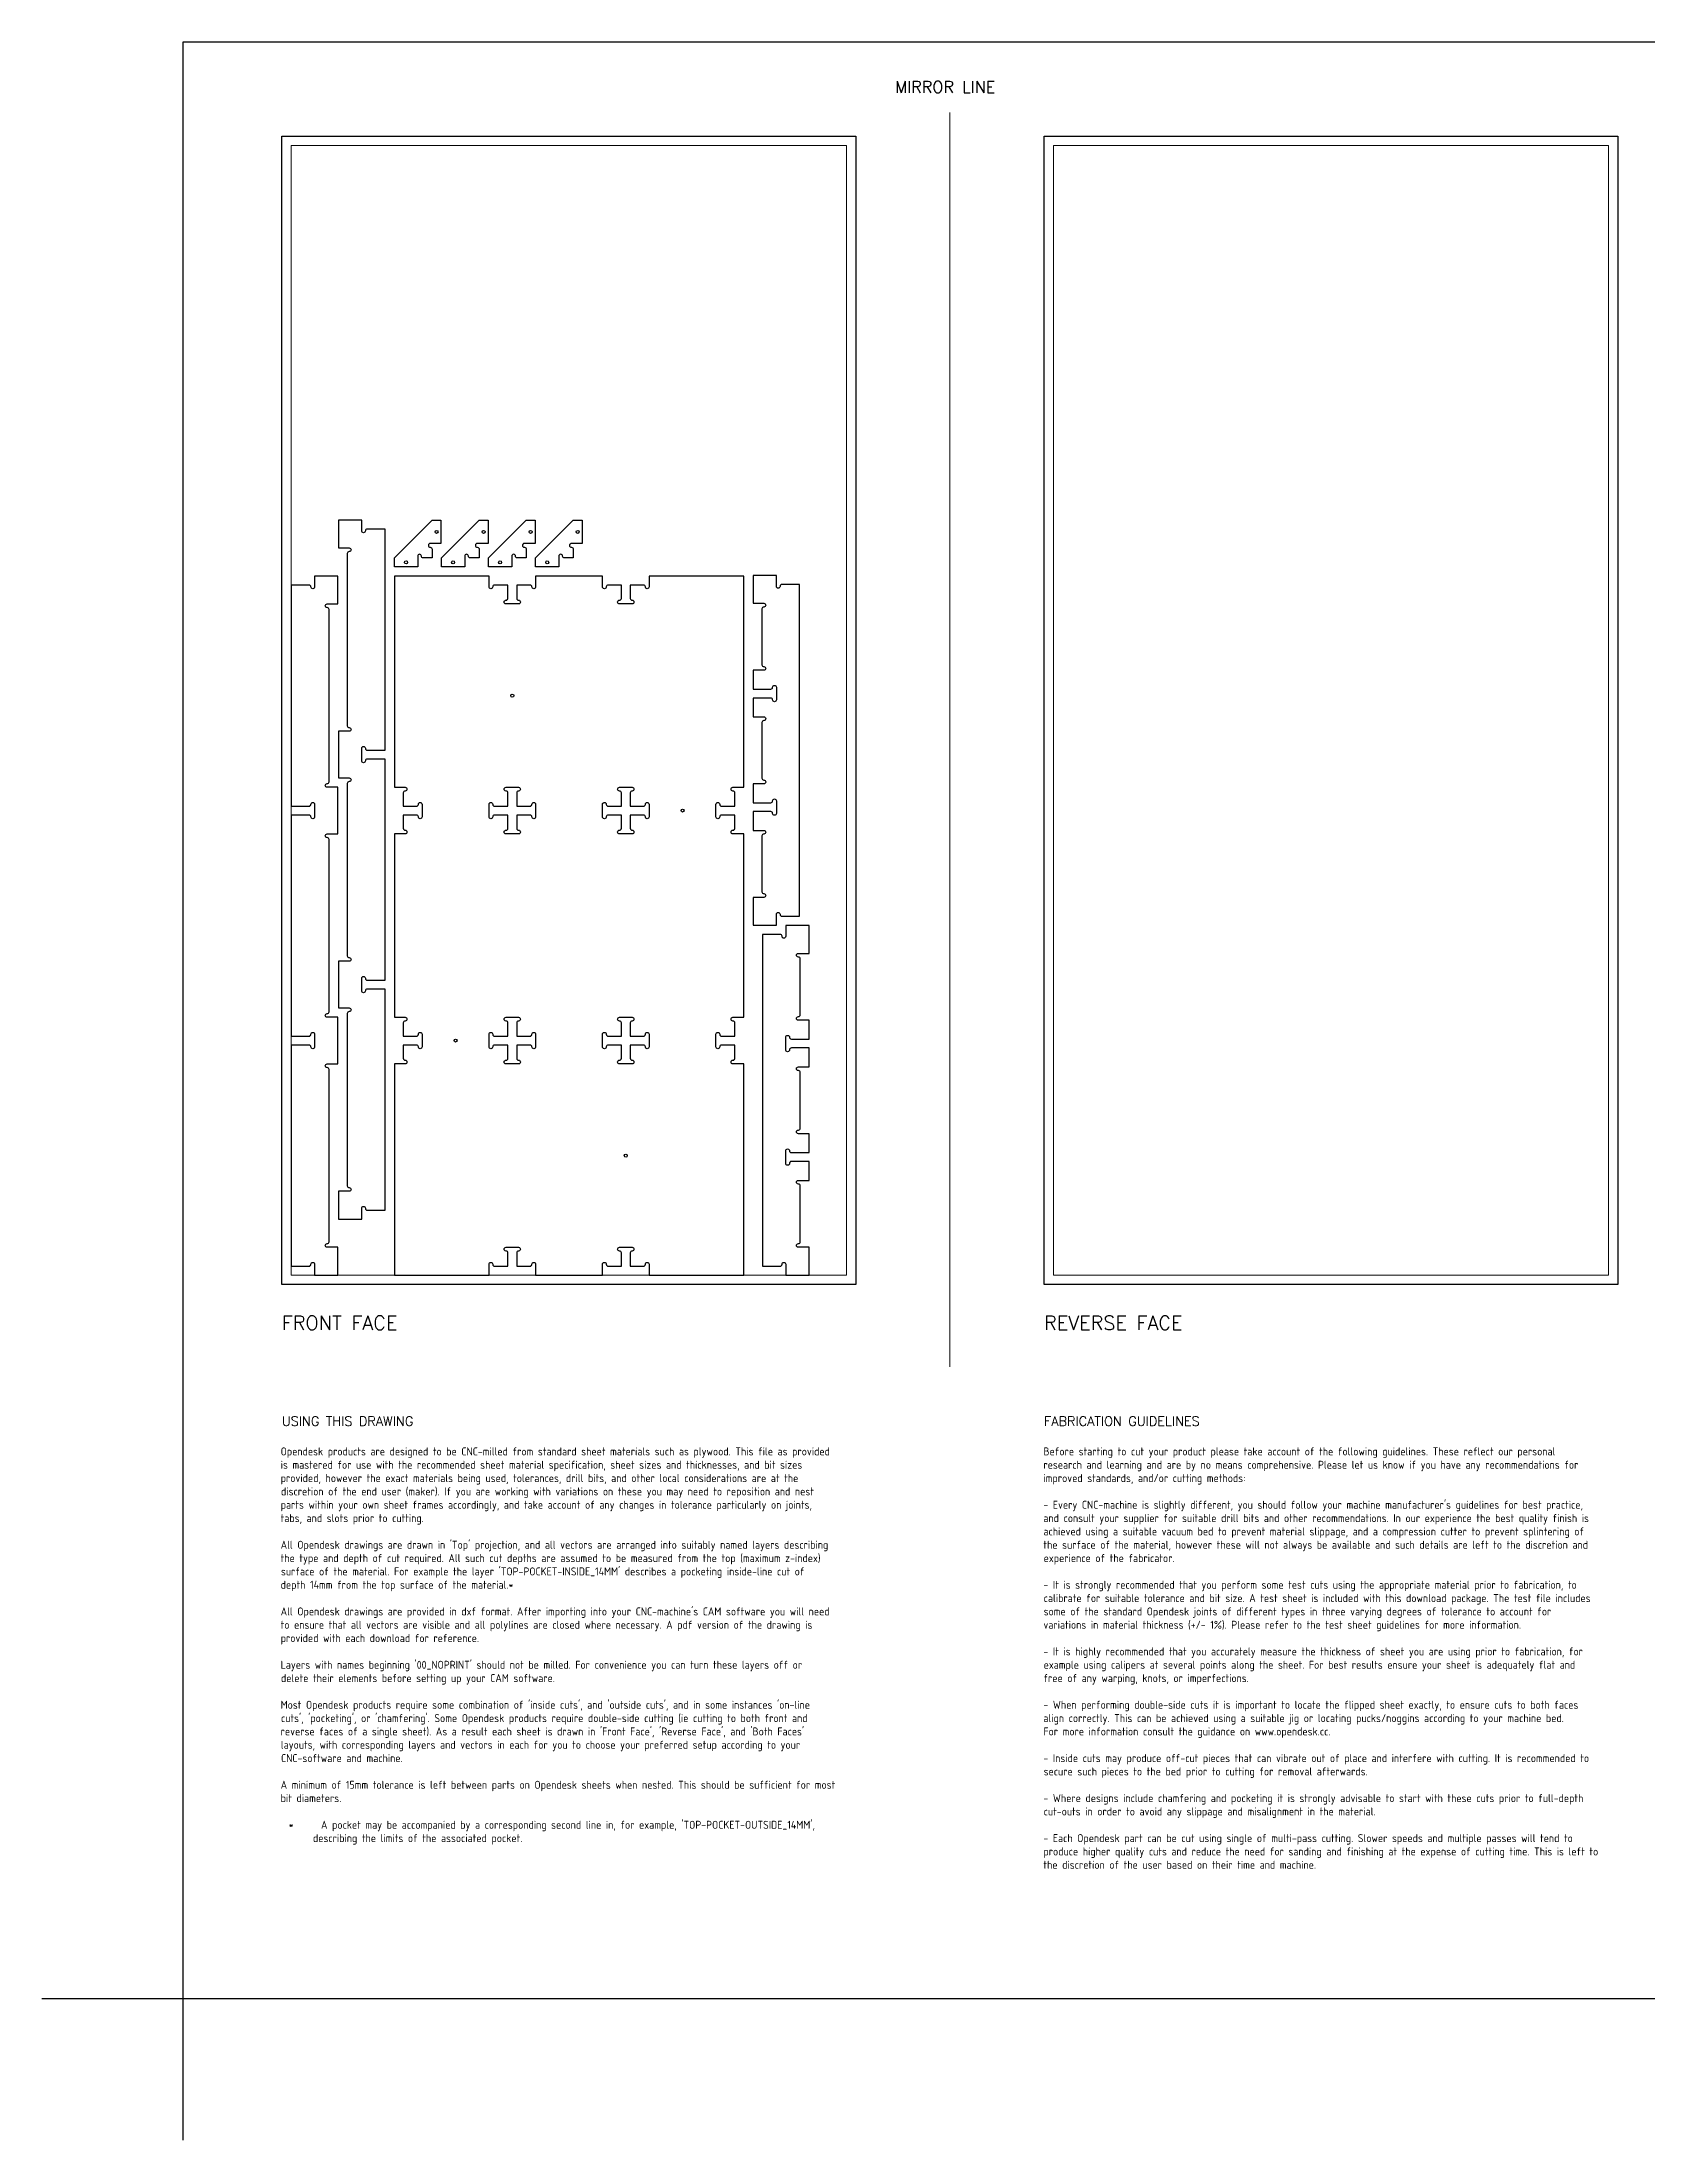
# Model space of a CAD drawing. Header units: millimetres. Extents: x -300 to 5880, y -300 to 4158.
# Drawn here: x -300 to 3112, y -300 to 4158 of the extents above; entities that cross this region are included whole.
import ezdxf
from ezdxf.enums import TextEntityAlignment as Align

# ---------------------------------------------------------------- set-up
doc = ezdxf.new("R2010")
doc.units = ezdxf.units.MM
doc.layers.add('00-NOPRINT_TEXT', color=7, linetype='Continuous', lineweight=25)
doc.layers.add('00_NOPRINT_TOLERANCE', color=7, linetype='Continuous', lineweight=5)
for name, color, linetype, lineweight, true_color in [('BOARD_$TH-NOMINAL', 3, 'Continuous', 30, 0x00ff00), ('TOP-CUT-INSIDE_18.000MM', 1, 'Continuous', 25, 0xff1c00), ('TOP-CUT-OUTSIDE_18.000MM', 220, 'Continuous', 25, 0xff00d1), ('TOP-HOLE-6.354MM-DIAM_18.000MM', 3, 'Continuous', 25, 0x00ff0c)]:
    doc.layers.add(name, color=color, linetype=linetype, lineweight=lineweight, true_color=true_color)
doc.styles.add('OD-ISOCP-17_240', font='isocp.shx')
doc.styles.add('OD-ISOCP-17_241', font='isocp.shx')
doc.styles.add('OD-ISOCP-17_242', font='isocp.shx')
doc.styles.add('OD-ISOCP-17_243', font='isocp.shx')
doc.styles.add('OD-ISOCP-17_244', font='isocp.shx')
doc.styles.add('OD-ISOCP-17_245', font='isocp.shx')
doc.styles.add('OD-ISOCP-17_246', font='isocp.shx')
doc.styles.add('OD-ISOCP-17_247', font='isocp.shx')
doc.styles.add('OD-ISOCP-17_248', font='isocp.shx')
doc.styles.add('OD-ISOCP-17_249', font='isocp.shx')
doc.styles.add('OD-ISOCP-17_250', font='isocp.shx')
doc.styles.add('OD-ISOCP-17_251', font='isocp.shx')
doc.styles.add('OD-ISOCP-17_252', font='isocp.shx')
doc.styles.add('OD-ISOCP-17_253', font='isocp.shx')
doc.styles.add('OD-ISOCP-17_254', font='isocp.shx')
doc.styles.add('OD-ISOCP-17_255', font='isocp.shx')
doc.styles.add('OD-ISOCP-17_256', font='isocp.shx')
doc.styles.add('OD-ISOCP-17_257', font='isocp.shx')
doc.styles.add('OD-ISOCP-17_258', font='isocp.shx')
doc.styles.add('OD-ISOCP-17_259', font='isocp.shx')
doc.styles.add('OD-ISOCP-17_260', font='isocp.shx')
doc.styles.add('OD-ISOCP-17_261', font='isocp.shx')
doc.styles.add('OD-ISOCP-17_262', font='isocp.shx')
doc.styles.add('OD-ISOCP-17_263', font='isocp.shx')
doc.styles.add('OD-ISOCP-17_264', font='isocp.shx')
doc.styles.add('OD-ISOCP-17_265', font='isocp.shx')
doc.styles.add('OD-ISOCP-17_266', font='isocp.shx')
doc.styles.add('OD-ISOCP-17_267', font='isocp.shx')
doc.styles.add('OD-ISOCP-17_268', font='isocp.shx')
doc.styles.add('OD-ISOCP-17_269', font='isocp.shx')
doc.styles.add('OD-ISOCP-17_270', font='isocp.shx')
doc.styles.add('OD-ISOCP-17_271', font='isocp.shx')
doc.styles.add('OD-ISOCP-17_272', font='isocp.shx')
doc.styles.add('OD-ISOCP-17_273', font='isocp.shx')
doc.styles.add('OD-ISOCP-17_274', font='isocp.shx')
doc.styles.add('OD-ISOCP-17_275', font='isocp.shx')
doc.styles.add('OD-ISOCP-17_276', font='isocp.shx')
doc.styles.add('OD-ISOCP-17_277', font='isocp.shx')
doc.styles.add('OD-ISOCP-17_278', font='isocp.shx')
doc.styles.add('OD-ISOCP-17_279', font='isocp.shx')
doc.styles.add('OD-ISOCP-17_280', font='isocp.shx')
doc.styles.add('OD-ISOCP-17_281', font='isocp.shx')
doc.styles.add('OD-ISOCP-17_282', font='isocp.shx')
doc.styles.add('OD-ISOCP-17_283', font='isocp.shx')
doc.styles.add('OD-ISOCP-17_284', font='isocp.shx')
doc.styles.add('OD-ISOCP-17_285', font='isocp.shx')
doc.styles.add('OD-ISOCP-17_286', font='isocp.shx')
doc.styles.add('OD-ISOCP-17_287', font='isocp.shx')
doc.styles.add('OD-ISOCP-17_288', font='isocp.shx')
doc.styles.add('OD-SIMPLEX-20_87', font='simplex.shx')
doc.styles.add('OD-SIMPLEX-20_88', font='simplex.shx')
doc.styles.add('OD-SIMPLEX-25_89', font='simplex.shx')
doc.styles.add('OD-SIMPLEX-30_88', font='simplex.shx')
doc.styles.add('OD-SIMPLEX-30_89', font='simplex.shx')

# ---------------------------------------------------------------- blocks, each defined once
blk = doc.blocks.new('Borders Opendesk_7')
at = {"layer": '00-NOPRINT_TEXT'}
for p, q in [((0, 4158), (5880, 4158)), ((0, 0), (0, 4158)), ((0, 0), (-300, 0)), ((0, -300), (0, 0)), ((5880, 0), (0, 0))]:
    blk.add_line(p, q, dxfattribs=at)
at = {"layer": '00_NOPRINT_TOLERANCE'}
for p, q in [((1630, 1343.2), (1630, 4008)), ((210, 3958), (1430, 3958)), ((210, 1518), (210, 3958)), ((230, 3938), (1410, 3938)), ((230, 1538), (230, 3938)), ((1410, 3938), (1410, 1538)), ((1430, 3958), (1430, 1518)), ((1830, 3958), (3050, 3958)), ((1830, 1518), (1830, 3958)), ((1850, 1538), (1850, 3938)), ((1850, 3938), (3030, 3938)), ((3030, 3938), (3030, 1538)), ((3050, 3958), (3050, 1518)), ((1430, 1518), (210, 1518)), ((1410, 1538), (230, 1538)), ((3050, 1518), (1830, 1518)), ((3030, 1538), (1850, 1538))]:
    blk.add_line(p, q, dxfattribs=at)
at = {"layer": 'BOARD_$TH-NOMINAL'}
for p, q in [((210, 3958), (1430, 3958)), ((210, 1518), (210, 3958)), ((1430, 3958), (1430, 1518)), ((1830, 3958), (3050, 3958)), ((1830, 1518), (1830, 3958)), ((3050, 3958), (3050, 1518)), ((1430, 1518), (210, 1518)), ((3050, 1518), (1830, 1518))]:
    blk.add_line(p, q, dxfattribs=at)
at = {"layer": '00-NOPRINT_TEXT', "style": 'OD-SIMPLEX-25_89'}
blk.add_text('MIRROR LINE', height=25, dxfattribs=at).set_placement((1513.3, 4049.9))
at = {"layer": '00-NOPRINT_TEXT', "color": 7}
for s, height, style, p in [('FRONT FACE', 30, 'OD-SIMPLEX-30_89', (210, 1451.3)), ('REVERSE FACE', 30, 'OD-SIMPLEX-30_88', (1830, 1451.3)), ('USING THIS DRAWING', 20, 'OD-SIMPLEX-20_88', (210, 1237.4)), ('FABRICATION GUIDELINES', 20, 'OD-SIMPLEX-20_87', (1830, 1237.4))]:
    blk.add_text(s, height=height, dxfattribs=dict(at, style=style)).set_placement(p, align=Align.TOP_LEFT)
for s, style, p in [('Opendesk products are designed to be CNC-milled from standard sheet materials such as plywood. This file as provided', 'OD-ISOCP-17_265', (207.4, 1154.7)), ('Before starting to cut your product please take account of the following guidelines. These reflect our personal', 'OD-ISOCP-17_240', (1828.7, 1154.7)), ('is mastered for use with the recommended sheet material specification, sheet sizes and thicknesses, and bit sizes', 'OD-ISOCP-17_266', (207.4, 1126.3)), ('provided, however the exact materials being used, tolerances, drill bits, and other local considerations are at the', 'OD-ISOCP-17_267', (207.4, 1098)), ('research and learning and are by no means comprehensive. Please let us know if you have any recommendations for', 'OD-ISOCP-17_241', (1828.7, 1126.3)), ('improved standards, and/or cutting methods:', 'OD-ISOCP-17_242', (1828.7, 1098)), ('discretion of the end user (maker). If you are working with variations on these you may need to reposition and nest', 'OD-ISOCP-17_268', (208.1, 1069.7)), ('tabs, and slots prior to cutting.', 'OD-ISOCP-17_270', (207.4, 1013)), ('parts within your own sheet frames accordingly, and take account of any changes in tolerance particularly on joints,', 'OD-ISOCP-17_269', (207.4, 1041.3)), ("- Every CNC-machine is slightly different, you should follow your machine manufacturer's guidelines for best practice,", 'OD-ISOCP-17_243', (1828.7, 1041.3)), ('and consult your supplier for suitable drill bits and other recommendations. In our experience the best quality finish is', 'OD-ISOCP-17_244', (1828.7, 1013)), ('achieved using a suitable vacuum bed to prevent material slippage, and a compression cutter to prevent splintering of', 'OD-ISOCP-17_245', (1828.7, 984.7)), ('the type and depth of cut required. All such cut depths are assumed to be measured from the top (maximum z-index)', 'OD-ISOCP-17_272', (207.4, 928)), ("All Opendesk drawings are drawn in 'Top' projection, and all vectors are arranged into suitably named layers describing", 'OD-ISOCP-17_271', (207.4, 956.3)), ('the surface of the material, however these will not always be available and such details are left to the discretion and', 'OD-ISOCP-17_246', (1828.7, 956.3)), ('experience of the fabricator.', 'OD-ISOCP-17_247', (1829.2, 928)), ("surface of the material. For example the layer 'TOP-POCKET-INSIDE_14MM' describes a pocketing inside-line cut of", 'OD-ISOCP-17_273', (208, 899.7)), ('depth 14mm from the top surface of the material.*', 'OD-ISOCP-17_274', (207.4, 871.3)), ('- It is strongly recommended that you perform some test cuts using the appropriate material prior to fabrication, to', 'OD-ISOCP-17_248', (1828.7, 871.3)), ('calibrate for suitable tolerance and bit size. A test sheet is included with this download package. The test file includes', 'OD-ISOCP-17_249', (1829.3, 843)), ('to ensure that all vectors are visible and all polylines are closed where necessary. A pdf version of the drawing is', 'OD-ISOCP-17_276', (207.4, 786.3)), ("All Opendesk drawings are provided in dxf format. After importing into your CNC-machine's CAM software you will need", 'OD-ISOCP-17_275', (207.4, 814.7)), ('variations in material thickness (+/- 1%). Please refer to the test sheet guidelines for more information.', 'OD-ISOCP-17_251', (1828.7, 786.3)), ('some of the standard Opendesk joints of different types in three varying degrees of tolerance to account for', 'OD-ISOCP-17_250', (1829.2, 814.7)), ('provided with each download for reference.', 'OD-ISOCP-17_277', (207.4, 758)), ("Layers with names beginning '00_NOPRINT' should not be milled. For convenience you can turn these layers off or", 'OD-ISOCP-17_278', (207.4, 701.3)), ('- It is highly recommended that you accurately measure the thickness of sheet you are using prior to fabrication, for', 'OD-ISOCP-17_252', (1828.7, 729.7)), ('example using calipers at several points along the sheet. For best results ensure your sheet is adequately flat and', 'OD-ISOCP-17_253', (1829.2, 701.3)), ('delete their elements before setting up your CAM software.', 'OD-ISOCP-17_279', (208.1, 673)), ('free of any warping, knots, or imperfections.', 'OD-ISOCP-17_254', (1828.7, 673)), ("Most Opendesk products require some combination of 'inside cuts', and 'outside cuts', and in some instances 'on-line", 'OD-ISOCP-17_280', (207.4, 616.3)), ('- When performing double-side cuts it is important to locate the flipped sheet exactly, to ensure cuts to both faces', 'OD-ISOCP-17_255', (1828.7, 616.3)), ("reverse faces of a single sheet). As a result each sheet is drawn in 'Front Face', 'Reverse Face', and 'Both Faces'", 'OD-ISOCP-17_282', (207.4, 559.7)), ("cuts', 'pocketing', or 'chamfering'. Some Opendesk products require double-side cutting (ie cutting to both front and", 'OD-ISOCP-17_281', (208.1, 588)), ('align correctly. This can be achieved using a suitable jig or locating pucks/noggins according to your machine bed.', 'OD-ISOCP-17_256', (1828.7, 588)), ('layouts, with corresponding layers and vectors in each for you to choose your preferred setup according to your', 'OD-ISOCP-17_283', (207.8, 531.3)), ('For more information consult the guidance on www.opendesk.cc.', 'OD-ISOCP-17_257', (1828.7, 559.7)), ('CNC-software and machine.', 'OD-ISOCP-17_284', (208.2, 503)), ('- Inside cuts may produce off-cut pieces that can vibrate out of place and interfere with cutting. It is recommended to', 'OD-ISOCP-17_258', (1828.7, 503)), ('secure such pieces to the bed prior to cutting for removal afterwards.', 'OD-ISOCP-17_259', (1829.2, 474.7)), ('A minimum of 15mm tolerance is left between parts on Opendesk sheets when nested. This should be sufficient for most', 'OD-ISOCP-17_285', (207.4, 446.3)), ('bit diameters.', 'OD-ISOCP-17_286', (207.4, 418)), ('- Where designs include chamfering and pocketing it is strongly advisable to start with these cuts prior to full-depth', 'OD-ISOCP-17_260', (1828.7, 418)), ('cut-outs in order to avoid any slippage and misalignment in the material.', 'OD-ISOCP-17_261', (1829.3, 389.7)), ("*      A pocket may be accompanied by a corresponding second line in, for example, 'TOP-POCKET-OUTSIDE_14MM',", 'OD-ISOCP-17_287', (224.4, 361.3)), ('describing the limits of the associated pocket.', 'OD-ISOCP-17_288', (276.1, 333)), ('- Each Opendesk part can be cut using single of multi-pass cutting. Slower speeds and multiple passes will tend to', 'OD-ISOCP-17_262', (1828.7, 333)), ('produce higher quality cuts and reduce the need for sanding and finishing at the expense of cutting time. This is left to', 'OD-ISOCP-17_263', (1828.7, 304.7)), ('the discretion of the user based on their time and machine.', 'OD-ISOCP-17_264', (1828.7, 276.3))]:
    blk.add_text(s, height=17, dxfattribs=dict(at, style=style)).set_placement(p)

msp = doc.modelspace()

# ---------------------------------------------------------------- linework, layer by layer
at = {"layer": 'TOP-CUT-INSIDE_18.000MM'}
for points in [[(749.3, 2538.1), (749.3, 2511.4, -1), (741.4, 2511.4, 0.414214), (737.4, 2515.4), (709.2, 2515.4), (709.2, 2487.2, 0.414214), (713.2, 2483.2, -1), (713.2, 2475.3), (686.4, 2475.3, -1), (686.4, 2483.2, 0.414214), (690.4, 2487.2), (690.4, 2515.4), (662.2, 2515.4, 0.414214), (658.2, 2511.4, -1), (650.3, 2511.4), (650.3, 2538.1, -1), (658.2, 2538.1, 0.414214), (662.2, 2534.2), (690.4, 2534.2), (690.4, 2562.4, 0.414214), (686.4, 2566.4, -1), (686.4, 2574.3), (713.2, 2574.3, -1), (713.2, 2566.4, 0.414214), (709.2, 2562.4), (709.2, 2534.2), (737.4, 2534.2, 0.414214), (741.4, 2538.1, -1)], [(954.4, 2574.3, -1), (954.4, 2566.4, 0.414214), (950.4, 2562.4), (950.4, 2534.2), (978.6, 2534.2, 0.414214), (982.6, 2538.1, -1), (990.5, 2538.1), (990.5, 2511.4, -1), (982.6, 2511.4, 0.414214), (978.6, 2515.4), (950.4, 2515.4), (950.4, 2487.2, 0.414214), (954.4, 2483.2, -1), (954.4, 2475.3), (927.6, 2475.3, -1), (927.6, 2483.2, 0.414214), (931.6, 2487.2), (931.6, 2515.4), (903.4, 2515.4, 0.414214), (899.4, 2511.4, -1), (891.5, 2511.4), (891.5, 2538.1, -1), (899.4, 2538.1, 0.414214), (903.4, 2534.2), (931.6, 2534.2), (931.6, 2562.4, 0.414214), (927.6, 2566.4, -1), (927.6, 2574.3)], [(713.2, 2077.7, 0.414214), (709.2, 2073.7), (709.2, 2045.5), (737.4, 2045.5, 0.414214), (741.4, 2049.5, -1), (749.3, 2049.5), (749.3, 2022.7, -1), (741.4, 2022.7, 0.414214), (737.4, 2026.7), (709.2, 2026.7), (709.2, 1998.5, 0.414214), (713.2, 1994.5, -1), (713.2, 1986.6), (686.4, 1986.6, -1), (686.4, 1994.5, 0.414214), (690.4, 1998.5), (690.4, 2026.7), (662.2, 2026.7, 0.414214), (658.2, 2022.7, -1), (650.3, 2022.7), (650.3, 2049.5, -1), (658.2, 2049.5, 0.414214), (662.2, 2045.5), (690.4, 2045.5), (690.4, 2073.7, 0.414214), (686.4, 2077.7, -1), (686.4, 2085.6), (713.2, 2085.6, -1)], [(891.5, 2022.7), (891.5, 2049.5, -1), (899.4, 2049.5, 0.414214), (903.4, 2045.5), (931.6, 2045.5), (931.6, 2073.7, 0.414214), (927.6, 2077.7, -1), (927.6, 2085.6), (954.4, 2085.6, -1), (954.4, 2077.7, 0.414214), (950.4, 2073.7), (950.4, 2045.5), (978.6, 2045.5, 0.414214), (982.6, 2049.5, -1), (990.5, 2049.5), (990.5, 2022.7, -1), (982.6, 2022.7, 0.414214), (978.6, 2026.7), (950.4, 2026.7), (950.4, 1998.5, 0.414214), (954.4, 1994.5, -1), (954.4, 1986.6), (927.6, 1986.6, -1), (927.6, 1994.5, 0.414214), (931.6, 1998.5), (931.6, 2026.7), (903.4, 2026.7, 0.414214), (899.4, 2022.7, -1)]]:
    msp.add_lwpolyline(points, format="xyb", close=True, dxfattribs=at)
at = {"layer": 'TOP-CUT-OUTSIDE_18.000MM'}
for points in [[(353, 2586.4, 0.414214), (349, 2582.4), (349, 2216.5, 0.414214), (353, 2212.5, -1), (353, 2204.6), (330.2, 2204.6), (330.2, 2105.6), (353, 2105.6, -1), (353, 2097.7, 0.414214), (349, 2093.7), (349, 1727.8, 0.414214), (353, 1723.8, -1), (353, 1715.9), (330.2, 1715.9), (330.2, 1657), (379.7, 1657), (379.7, 1679.8, -1), (387.6, 1679.8, 0.414214), (391.6, 1675.8), (429.2, 1675.8), (429.2, 2145.7), (391.6, 2145.7, 0.414214), (387.6, 2141.7, -1), (379.7, 2141.7), (379.7, 2168.4, -1), (387.6, 2168.4, 0.414214), (391.6, 2164.5), (429.2, 2164.5), (429.2, 2634.4), (391.6, 2634.4, 0.414214), (387.6, 2630.4, -1), (379.7, 2630.4), (379.7, 2657.1, -1), (387.6, 2657.1, 0.414214), (391.6, 2653.2), (429.2, 2653.2), (429.2, 3123.1), (391.6, 3123.1, 0.414214), (387.6, 3119.1, -1), (379.7, 3119.1), (379.7, 3141.9), (330.2, 3141.9), (330.2, 3083), (353, 3083, -1), (353, 3075, 0.414214), (349, 3071.1), (349, 2705.1, 0.414214), (353, 2701.2, -1), (353, 2693.3), (330.2, 2693.3), (330.2, 2594.3), (353, 2594.3, -1)], [(498.7, 3065.6), (498.7, 3042.9), (449.2, 3042.9), (449.2, 3061.7), (529.4, 3141.9), (548.2, 3141.9), (548.2, 3092.4), (525.4, 3092.4, 1), (525.4, 3084.4, -0.414214), (529.4, 3080.5), (529.4, 3061.7), (510.5, 3061.7, -0.414214), (506.6, 3065.6, 1)], [(606.6, 3065.6, 1), (598.7, 3065.6), (598.7, 3042.9), (549.2, 3042.9), (549.2, 3061.7), (629.4, 3141.9), (648.2, 3141.9), (648.2, 3092.4), (625.4, 3092.4, 1), (625.4, 3084.4, -0.414214), (629.4, 3080.5), (629.4, 3061.7), (610.5, 3061.7, -0.414214)], [(706.6, 3065.6, 1), (698.7, 3065.6), (698.7, 3042.9), (649.2, 3042.9), (649.2, 3061.7), (729.4, 3141.9), (748.2, 3141.9), (748.2, 3092.4), (725.4, 3092.4, 1), (725.4, 3084.4, -0.414214), (729.4, 3080.5), (729.4, 3061.7), (710.5, 3061.7, -0.414214)], [(806.6, 3065.6, 1), (798.7, 3065.6), (798.7, 3042.9), (749.2, 3042.9), (749.2, 3061.7), (829.4, 3141.9), (848.2, 3141.9), (848.2, 3092.4), (825.4, 3092.4, 1), (825.4, 3084.4, -0.414214), (829.4, 3080.5), (829.4, 3061.7), (810.5, 3061.7, -0.414214)], [(306.2, 2093.5, 0.414214), (310.2, 2097.5), (310.2, 2463.4, 0.414214), (306.2, 2467.4, -1), (306.2, 2475.3), (329, 2475.3), (329, 2574.3), (306.2, 2574.3, -1), (306.2, 2582.2, 0.414214), (310.2, 2586.2), (310.2, 2952.1, 0.414214), (306.2, 2956, -1), (306.2, 2964), (329, 2964), (329, 3022.9), (279.5, 3022.9), (279.5, 3000.1, -1), (271.6, 3000.1, 0.414214), (267.6, 3004.1), (230, 3004.1), (230, 2534.2), (267.6, 2534.2, 0.414214), (271.6, 2538.1, -1), (279.5, 2538.1), (279.5, 2511.4, -1), (271.6, 2511.4, 0.414214), (267.6, 2515.4), (230, 2515.4), (230, 2045.5), (267.6, 2045.5, 0.414214), (271.6, 2049.5, -1), (279.5, 2049.5), (279.5, 2022.7, -1), (271.6, 2022.7, 0.414214), (267.6, 2026.7), (230, 2026.7), (230, 1556.8), (267.6, 1556.8, 0.414214), (271.6, 1560.8, -1), (279.5, 1560.8), (279.5, 1538), (329, 1538), (329, 1596.9), (306.2, 1596.9, -1), (306.2, 1604.8, 0.414214), (310.2, 1608.8), (310.2, 1974.7, 0.414214), (306.2, 1978.7, -1), (306.2, 1986.6), (329, 1986.6), (329, 2085.6), (306.2, 2085.6, -1)], [(737.4, 3004.1), (709.2, 3004.1), (709.2, 2975.8, 0.414214), (713.2, 2971.9, -1), (713.2, 2964), (686.4, 2964, -1), (686.4, 2971.9, 0.414214), (690.4, 2975.8), (690.4, 3004.1), (662.2, 3004.1, 0.414214), (658.2, 3000.1, -1), (650.3, 3000.1), (650.3, 3022.9), (449.2, 3022.9), (449.2, 2574.3), (471.9, 2574.3, -1), (471.9, 2566.4, 0.414214), (468, 2562.4), (468, 2534.2), (496.2, 2534.2, 0.414214), (500.2, 2538.1, -1), (508.1, 2538.1), (508.1, 2511.4, -1), (500.2, 2511.4, 0.414214), (496.2, 2515.4), (468, 2515.4), (468, 2487.2, 0.414214), (471.9, 2483.2, -1), (471.9, 2475.3), (449.2, 2475.3), (449.2, 2085.6), (471.9, 2085.6, -1), (471.9, 2077.7, 0.414214), (468, 2073.7), (468, 2045.5), (496.2, 2045.5, 0.414214), (500.2, 2049.5, -1), (508.1, 2049.5), (508.1, 2022.7, -1), (500.2, 2022.7, 0.414214), (496.2, 2026.7), (468, 2026.7), (468, 1998.5, 0.414214), (471.9, 1994.5, -1), (471.9, 1986.6), (449.2, 1986.6), (449.2, 1538), (650.3, 1538), (650.3, 1560.8, -1), (658.2, 1560.8, 0.414214), (662.2, 1556.8), (690.4, 1556.8), (690.4, 1585, 0.414214), (686.4, 1589, -1), (686.4, 1596.9), (713.2, 1596.9, -1), (713.2, 1589, 0.414214), (709.2, 1585), (709.2, 1556.8), (737.4, 1556.8, 0.414214), (741.4, 1560.8, -1), (749.3, 1560.8), (749.3, 1538), (891.5, 1538), (891.5, 1560.8, -1), (899.4, 1560.8, 0.414214), (903.4, 1556.8), (931.6, 1556.8), (931.6, 1585, 0.414214), (927.6, 1589, -1), (927.6, 1596.9), (954.4, 1596.9, -1), (954.4, 1589, 0.414214), (950.4, 1585), (950.4, 1556.8), (978.6, 1556.8, 0.414214), (982.6, 1560.8, -1), (990.5, 1560.8), (990.5, 1538), (1191.6, 1538), (1191.6, 1986.6), (1168.8, 1986.6, -1), (1168.8, 1994.5, 0.414214), (1172.8, 1998.5), (1172.8, 2026.7), (1144.6, 2026.7, 0.414214), (1140.6, 2022.7, -1), (1132.7, 2022.7), (1132.7, 2049.5, -1), (1140.6, 2049.5, 0.414214), (1144.6, 2045.5), (1172.8, 2045.5), (1172.8, 2073.7, 0.414214), (1168.8, 2077.7, -1), (1168.8, 2085.6), (1191.6, 2085.6), (1191.6, 2475.3), (1168.8, 2475.3, -1), (1168.8, 2483.2, 0.414214), (1172.8, 2487.2), (1172.8, 2515.4), (1144.6, 2515.4, 0.414214), (1140.6, 2511.4, -1), (1132.7, 2511.4), (1132.7, 2538.1, -1), (1140.6, 2538.1, 0.414214), (1144.6, 2534.2), (1172.8, 2534.2), (1172.8, 2562.4, 0.414214), (1168.8, 2566.4, -1), (1168.8, 2574.3), (1191.6, 2574.3), (1191.6, 3022.9), (990.5, 3022.9), (990.5, 3000.1, -1), (982.6, 3000.1, 0.414214), (978.6, 3004.1), (950.4, 3004.1), (950.4, 2975.8, 0.414214), (954.4, 2971.9, -1), (954.4, 2964), (927.6, 2964, -1), (927.6, 2971.9, 0.414214), (931.6, 2975.8), (931.6, 3004.1), (903.4, 3004.1, 0.414214), (899.4, 3000.1, -1), (891.5, 3000.1), (891.5, 3022.9), (749.3, 3022.9), (749.3, 3000.1, -1), (741.4, 3000.1, 0.414214)], [(1230.4, 2712.1), (1230.4, 2593.6, 0.414214), (1234.4, 2589.7, -1), (1234.4, 2581.7), (1211.6, 2581.7), (1211.6, 2541.6), (1249.2, 2541.6, 0.414214), (1253.2, 2545.6, -1), (1261.1, 2545.6), (1261.1, 2518.9, -1), (1253.2, 2518.9, 0.414214), (1249.2, 2522.8), (1211.6, 2522.8), (1211.6, 2482.7), (1234.4, 2482.7, -1), (1234.4, 2474.8, 0.414214), (1230.4, 2470.9), (1230.4, 2352.4, 0.414214), (1234.4, 2348.4, -1), (1234.4, 2340.5), (1211.6, 2340.5), (1211.6, 2281.6), (1261.1, 2281.6), (1261.1, 2304.4, -1), (1269, 2304.4, 0.414214), (1273, 2300.4), (1310.6, 2300.4), (1310.6, 3005.3), (1273, 3005.3, 0.414214), (1269, 3001.3, -1), (1261.1, 3001.3), (1261.1, 3024.1), (1211.6, 3024.1), (1211.6, 2965.2), (1234.4, 2965.2, -1), (1234.4, 2957.2, 0.414214), (1230.4, 2953.3), (1230.4, 2834.8, 0.414214), (1234.4, 2830.9, -1), (1234.4, 2822.9), (1211.6, 2822.9), (1211.6, 2782.9), (1249.2, 2782.9, 0.414214), (1253.2, 2786.8, -1), (1261.1, 2786.8), (1261.1, 2760.1, -1), (1253.2, 2760.1, 0.414214), (1249.2, 2764), (1211.6, 2764), (1211.6, 2724), (1234.4, 2724, -1), (1234.4, 2716, 0.414214)], [(1311.8, 1850), (1311.8, 1968.4, 0.414214), (1307.8, 1972.4, -1), (1307.8, 1980.3), (1330.6, 1980.3), (1330.6, 2020.4), (1293, 2020.4, 0.414214), (1289, 2016.5, -1), (1281.1, 2016.5), (1281.1, 2043.2, -1), (1289, 2043.2, 0.414214), (1293, 2039.2), (1330.6, 2039.2), (1330.6, 2079.3), (1307.8, 2079.3, -1), (1307.8, 2087.2, 0.414214), (1311.8, 2091.2), (1311.8, 2209.7, 0.414214), (1307.8, 2213.6, -1), (1307.8, 2221.5), (1330.6, 2221.5), (1330.6, 2280.4), (1281.1, 2280.4), (1281.1, 2257.7, -1), (1273.2, 2257.7, 0.414214), (1269.2, 2261.6), (1231.6, 2261.6), (1231.6, 1556.8), (1269.2, 1556.8, 0.414214), (1273.2, 1560.8, -1), (1281.1, 1560.8), (1281.1, 1538), (1330.6, 1538), (1330.6, 1596.9), (1307.8, 1596.9, -1), (1307.8, 1604.8, 0.414214), (1311.8, 1608.8), (1311.8, 1727.2, 0.414214), (1307.8, 1731.2, -1), (1307.8, 1739.1), (1330.6, 1739.1), (1330.6, 1779.2), (1293, 1779.2, 0.414214), (1289, 1775.2, -1), (1281.1, 1775.2), (1281.1, 1802, -1), (1289, 1802, 0.414214), (1293, 1798), (1330.6, 1798), (1330.6, 1838.1), (1307.8, 1838.1, -1), (1307.8, 1846, 0.414214)]]:
    msp.add_lwpolyline(points, format="xyb", close=True, dxfattribs=at)
at = {"layer": 'TOP-HOLE-6.354MM-DIAM_18.000MM'}
for centre in [(538.8, 3117.1), (638.8, 3117.1), (738.8, 3117.1), (838.8, 3117.1), (473.9, 3052.3), (573.9, 3052.3), (673.9, 3052.3), (773.9, 3052.3), (699.8, 2769.1), (1061.6, 2524.8), (579.2, 2036.1), (941, 1791.7)]:
    msp.add_circle(centre, 3.18, dxfattribs=at)

# ---------------------------------------------------------------- block references
msp.add_blockref('Borders Opendesk_7', (0, 0))

doc.saveas('drawing.dxf')
